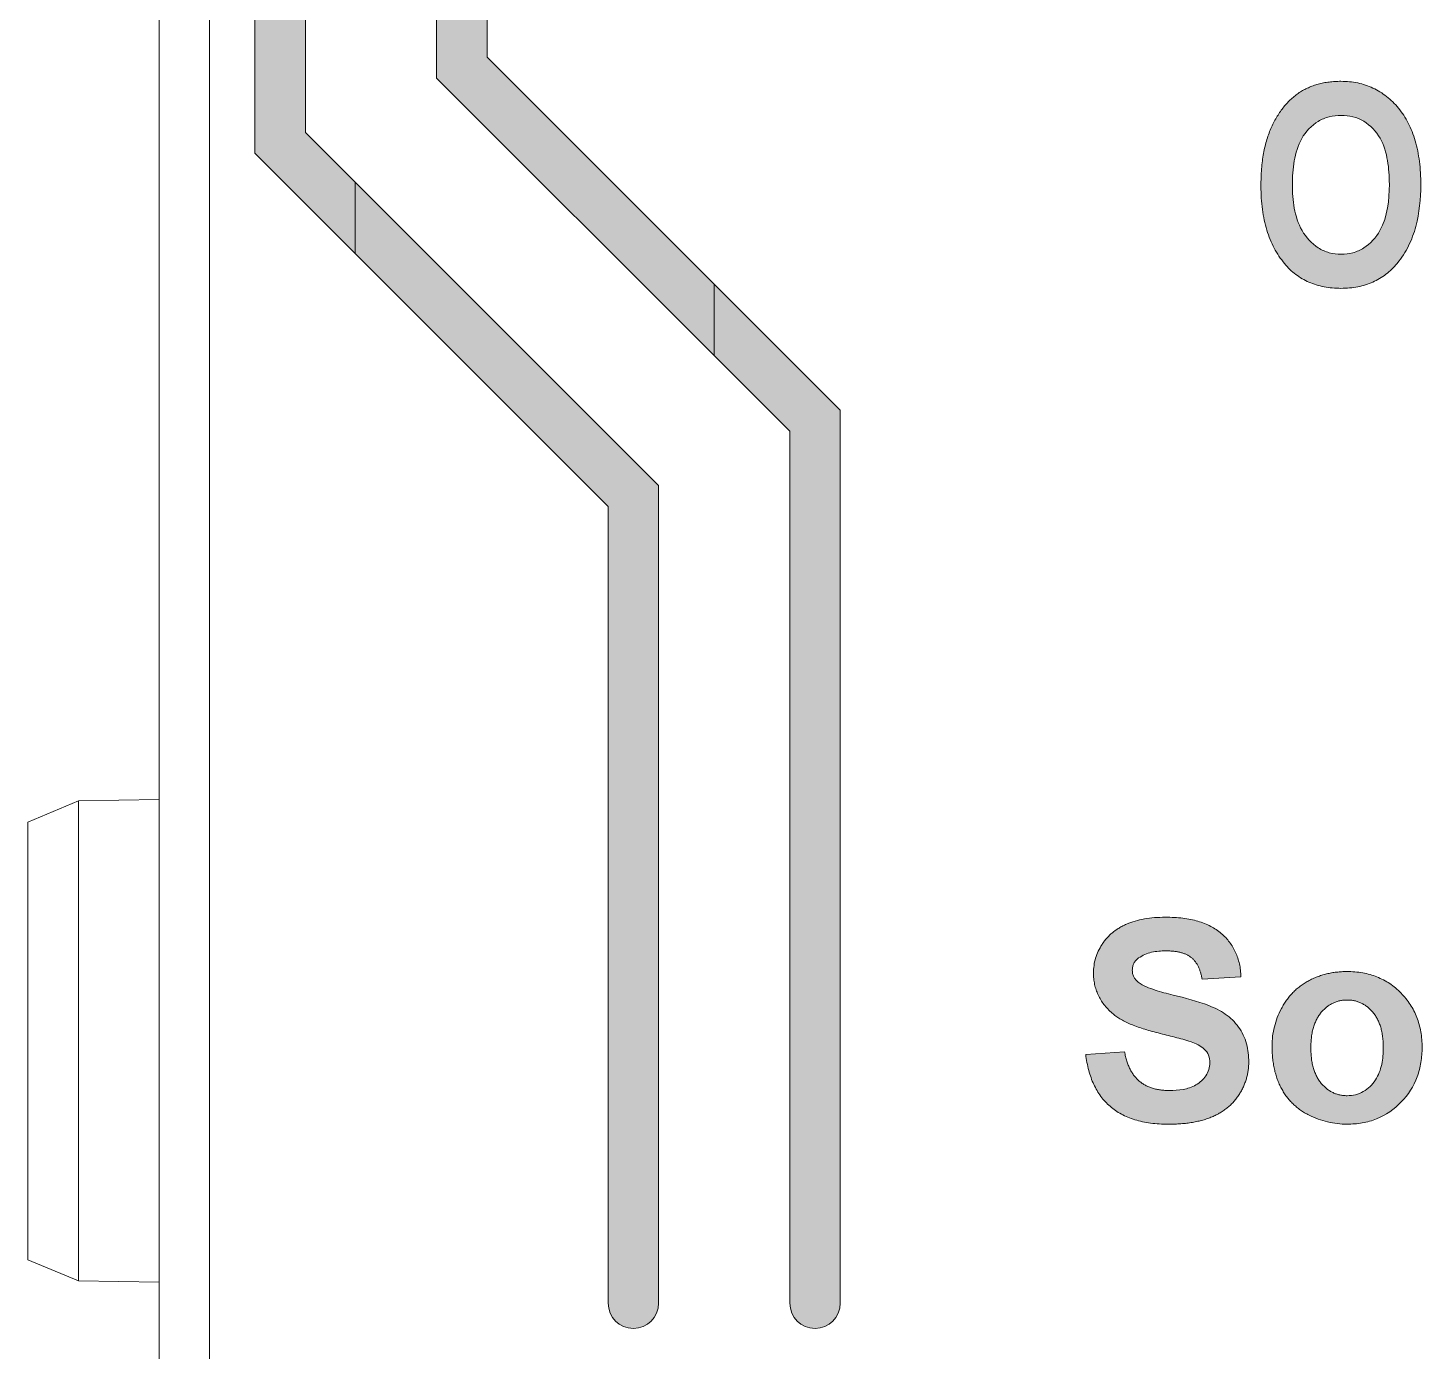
# Model space of a CAD drawing. Extents: x 222 to 1672, y 144 to 807.
# Drawn here: x 1400.14 to 1413.96, y 381 to 394.12 of the extents above; entities that cross this region are included whole.
import ezdxf

# ---------------------------------------------------------------- set-up
doc = ezdxf.new("R2010")
doc.units = 0
doc.header["$LTSCALE"] = 2
doc.header["$MEASUREMENT"] = 0
doc.layers.get('0').update_dxf_attribs({"linetype": 'CONTINUOUS'})
doc.layers.add('DIM', color=7, linetype='CONTINUOUS')

msp = doc.modelspace()

# ---------------------------------------------------------------- hatches: boundary and pattern name
at = {"layer": 'DIM', "lineweight": 5}
for points in [[(1404.69191, 393.826), (1404.69191, 463.32772), (1406.94191, 465.57772), (1406.94191, 466.28483), (1404.19191, 463.53483), (1404.19191, 393.61889), (1406.94191, 390.86889), (1406.94191, 391.576)], [(1402.89191, 393.08042), (1402.89191, 464.07331), (1403.38381, 464.56521), (1403.38381, 465.27231), (1402.39191, 464.28042), (1402.39191, 392.87331), (1403.38381, 391.88141), (1403.38381, 392.58852)]]:
    msp.add_hatch(color=256, dxfattribs=at).paths.add_polyline_path(points, flags=0)
h = msp.add_hatch(color=256, dxfattribs=at)
edge = h.paths.add_edge_path(flags=0)
edge.add_spline(control_points=[(1413.94405, 392.5605), (1413.94356, 392.60044), (1413.94259, 392.67802), (1413.93153, 392.79078), (1413.91508, 392.89673), (1413.89056, 392.99547), (1413.86002, 393.08754), (1413.82168, 393.17211), (1413.77702, 393.2501), (1413.72492, 393.32008), (1413.66784, 393.38269), (1413.60617, 393.4371), (1413.54046, 393.4833), (1413.47069, 393.52136), (1413.39669, 393.5508), (1413.31859, 393.5713), (1413.23657, 393.58438), (1413.18044, 393.58577), (1413.15185, 393.58647)], knot_values=[0, 0, 0, 0, 0.16413341, 0.31887244, 0.46535382, 0.60456446, 0.73665105, 0.86360149, 0.98570802, 1.10540048, 1.22153028, 1.33344552, 1.44284486, 1.55110726, 1.65944821, 1.76940037, 1.8825143, 2, 2, 2, 2], weights=[1, 1, 1, 1, 1, 1, 1, 1, 1, 1, 1, 1, 1, 1, 1, 1, 1, 1, 1], degree=3, periodic=0)
edge.add_spline(control_points=[(1413.15185, 393.58647), (1413.13208, 393.5862), (1413.09316, 393.58565), (1413.03593, 393.58031), (1412.98092, 393.57128), (1412.92809, 393.55929), (1412.87757, 393.54346), (1412.82952, 393.52377), (1412.78341, 393.50107), (1412.73951, 393.47468), (1412.6979, 393.44443), (1412.6586, 393.4106), (1412.62087, 393.37356), (1412.58574, 393.33225), (1412.55185, 393.2878), (1412.52092, 393.23912), (1412.49085, 393.18759), (1412.46398, 393.13183), (1412.43879, 393.07263), (1412.41817, 393.00905), (1412.39952, 392.94201), (1412.38536, 392.87072), (1412.37334, 392.79576), (1412.36552, 392.71675), (1412.3605, 392.63389), (1412.35993, 392.57728), (1412.35964, 392.54832)], knot_values=[0, 0, 0, 0, 0.08035255, 0.15825319, 0.23350365, 0.30690328, 0.37841689, 0.44850048, 0.5178831, 0.58723082, 0.65655889, 0.72679347, 0.7979847, 0.87132245, 0.94713391, 1.02511223, 1.10570173, 1.1896033, 1.27665455, 1.36712093, 1.46121165, 1.55950454, 1.66252583, 1.76982127, 1.88224659, 2, 2, 2, 2], weights=[1, 1, 1, 1, 1, 1, 1, 1, 1, 1, 1, 1, 1, 1, 1, 1, 1, 1, 1, 1, 1, 1, 1, 1, 1, 1, 1], degree=3, periodic=0)
edge.add_spline(control_points=[(1412.35964, 392.54832), (1412.3603, 392.50866), (1412.36159, 392.43134), (1412.37274, 392.31862), (1412.39078, 392.21235), (1412.41619, 392.11262), (1412.4492, 392.01942), (1412.48933, 391.93275), (1412.5368, 391.85224), (1412.5746, 391.80376), (1412.5934, 391.77966)], knot_values=[0, 0, 0, 0, 0.2902097, 0.56574209, 0.82794709, 1.07839024, 1.31793375, 1.55047019, 1.77645499, 2, 2, 2, 2], weights=[1, 1, 1, 1, 1, 1, 1, 1, 1, 1, 1], degree=3, periodic=0)
edge.add_spline(control_points=[(1412.5934, 391.77966), (1412.61078, 391.75996), (1412.64507, 391.7211), (1412.70445, 391.67166), (1412.76751, 391.62899), (1412.83551, 391.59425), (1412.90826, 391.56732), (1412.98578, 391.5486), (1413.06785, 391.53625), (1413.1242, 391.53511), (1413.15306, 391.53453)], knot_values=[0, 0, 0, 0, 0.24894178, 0.491279, 0.73095165, 0.97041785, 1.2141796, 1.46549759, 1.72625883, 2, 2, 2, 2], weights=[1, 1, 1, 1, 1, 1, 1, 1, 1, 1, 1], degree=3, periodic=0)
edge.add_spline(control_points=[(1413.15306, 391.53453), (1413.18164, 391.53535), (1413.23754, 391.53695), (1413.31924, 391.5483), (1413.39617, 391.5679), (1413.46881, 391.59462), (1413.53656, 391.62988), (1413.59978, 391.67272), (1413.65851, 391.72331), (1413.69287, 391.76232), (1413.71029, 391.78209)], knot_values=[0, 0, 0, 0, 0.27166142, 0.53138012, 0.78216013, 1.02510132, 1.26553446, 1.50630444, 1.74972172, 2, 2, 2, 2], weights=[1, 1, 1, 1, 1, 1, 1, 1, 1, 1, 1], degree=3, periodic=0)
edge.add_spline(control_points=[(1413.71029, 391.78209), (1413.75329, 391.83711), (1413.79246, 391.89447), (1413.85284, 392.01726), (1413.87658, 392.08171), (1413.93093, 392.28286), (1413.94177, 392.42185), (1413.94405, 392.5605)], knot_values=[0, 0, 0, 0, 0.5, 0.5, 1, 1, 2, 2, 2, 2], weights=[1, 1, 1, 1, 1, 1, 1, 1], degree=3, periodic=0)
edge = h.paths.add_edge_path(flags=0)
edge.add_spline(control_points=[(1413.63237, 392.56862), (1413.63059, 392.40992), (1413.61676, 392.24731), (1413.50068, 392.03765), (1413.44544, 391.97793), (1413.3461, 391.91431), (1413.30929, 391.8978), (1413.23298, 391.87679), (1413.19358, 391.87359), (1413.15388, 391.87219)], knot_values=[0, 0, 0, 0, 1, 1, 1.5, 1.5, 1.75, 1.75, 2, 2, 2, 2], weights=[1, 1, 1, 1, 1, 1, 1, 1, 1, 1], degree=3, periodic=0)
edge.add_spline(control_points=[(1413.15388, 391.87219), (1413.11398, 391.87348), (1413.07399, 391.87757), (1412.99836, 391.89861), (1412.96189, 391.9149), (1412.86155, 391.97896), (1412.80709, 392.03912), (1412.72797, 392.1754), (1412.70487, 392.2525), (1412.67627, 392.40513), (1412.67226, 392.48317), (1412.67133, 392.56172)], knot_values=[0, 0, 0, 0, 0.25, 0.25, 0.5, 0.5, 1, 1, 1.5, 1.5, 2, 2, 2, 2], weights=[1, 1, 1, 1, 1, 1, 1, 1, 1, 1, 1, 1], degree=3, periodic=0)
edge.add_spline(control_points=[(1412.67133, 392.56172), (1412.67221, 392.64072), (1412.67634, 392.71932), (1412.70349, 392.87424), (1412.72579, 392.95145), (1412.80342, 393.08976), (1412.86038, 393.14937), (1412.96119, 393.20972), (1412.99841, 393.22504), (1413.07494, 393.24427), (1413.11417, 393.24799), (1413.15388, 393.24881)], knot_values=[0, 0, 0, 0, 0.5, 0.5, 1, 1, 1.5, 1.5, 1.75, 1.75, 2, 2, 2, 2], weights=[1, 1, 1, 1, 1, 1, 1, 1, 1, 1, 1, 1], degree=3, periodic=0)
edge.add_spline(control_points=[(1413.15388, 393.24881), (1413.23271, 393.24715), (1413.31165, 393.23099), (1413.44607, 393.14974), (1413.50185, 393.09069), (1413.57896, 392.95429), (1413.6009, 392.87734), (1413.62758, 392.72448), (1413.6313, 392.64673), (1413.63237, 392.56862)], knot_values=[0, 0, 0, 0, 0.5, 0.5, 1, 1, 1.5, 1.5, 2, 2, 2, 2], weights=[1, 1, 1, 1, 1, 1, 1, 1, 1, 1], degree=3, periodic=0)
h = msp.add_hatch(color=256, dxfattribs=at)
edge = h.paths.add_edge_path(flags=0)
edge.add_line((1405.89191, 389.37331), (1405.89191, 381.47686))
edge.add_arc((1406.14191, 381.47686), 0.25, 180, 360)
edge.add_line((1406.39191, 381.47686), (1406.39191, 389.58042))
edge.add_line((1406.39191, 389.58042), (1403.38381, 392.58852))
edge.add_line((1403.38381, 392.58852), (1403.38381, 391.88141))
edge.add_line((1403.38381, 391.88141), (1405.89191, 389.37331))
h = msp.add_hatch(color=256, dxfattribs=at)
edge = h.paths.add_edge_path(flags=0)
edge.add_line((1407.69191, 390.11889), (1407.69191, 381.47686))
edge.add_arc((1407.94191, 381.47686), 0.25, 180, 360)
edge.add_line((1408.19191, 381.47686), (1408.19191, 390.326))
edge.add_line((1408.19191, 390.326), (1406.94191, 391.576))
edge.add_line((1406.94191, 391.576), (1406.94191, 390.86889))
edge.add_line((1406.94191, 390.86889), (1407.69191, 390.11889))
h = msp.add_hatch(color=256, dxfattribs=at)
edge = h.paths.add_edge_path(flags=0)
edge.add_spline(control_points=[(1411.85446, 383.8606), (1411.85298, 383.81477), (1411.84015, 383.7694), (1411.78838, 383.69425), (1411.75385, 383.66332), (1411.67603, 383.618), (1411.63192, 383.60429), (1411.54382, 383.58754), (1411.49896, 383.58505), (1411.45382, 383.58456)], knot_values=[0, 0, 0, 0, 0.25, 0.25, 0.5, 0.5, 0.75, 0.75, 1, 1, 1, 1], weights=[1, 1, 1, 1, 1, 1, 1, 1, 1, 1], degree=3, periodic=0)
edge.add_spline(control_points=[(1411.45382, 383.58456), (1411.43858, 383.58488), (1411.40885, 383.5855), (1411.36534, 383.59002), (1411.3242, 383.59709), (1411.28538, 383.60703), (1411.2492, 383.62033), (1411.21534, 383.63652), (1411.18349, 383.65511), (1411.15458, 383.67748), (1411.12783, 383.70241), (1411.10366, 383.73086), (1411.08156, 383.7624), (1411.06249, 383.79768), (1411.0451, 383.83576), (1411.03055, 383.87728), (1411.01732, 383.92183), (1411.01137, 383.95308), (1411.00831, 383.96917)], knot_values=[0, 0, 0, 0, 0.07006732, 0.13674927, 0.20097561, 0.26191009, 0.32079141, 0.37793956, 0.43440358, 0.49005659, 0.54567907, 0.60230991, 0.66143742, 0.72247089, 0.78652369, 0.85374944, 0.92470767, 1, 1, 1, 1], weights=[1, 1, 1, 1, 1, 1, 1, 1, 1, 1, 1, 1, 1, 1, 1, 1, 1, 1, 1], degree=3, periodic=0)
edge.add_line((1411.00831, 383.96917), (1410.62369, 383.94353))
edge.add_spline(control_points=[(1410.62369, 383.94353), (1410.62744, 383.91609), (1410.63476, 383.86261), (1410.65196, 383.7852), (1410.67485, 383.71303), (1410.70244, 383.6458), (1410.73503, 383.5836), (1410.77271, 383.52641), (1410.81594, 383.47439), (1410.8642, 383.42729), (1410.91761, 383.38533), (1410.97682, 383.34954), (1411.0413, 383.31908), (1411.11112, 383.29378), (1411.18658, 383.27467), (1411.26741, 383.26135), (1411.35361, 383.25269), (1411.41293, 383.25172), (1411.4434, 383.25122)], knot_values=[0, 0, 0, 0, 0.06919921, 0.13486906, 0.19788658, 0.25819517, 0.31627081, 0.37310853, 0.42904737, 0.48498522, 0.54133577, 0.59840526, 0.65752553, 0.71928964, 0.78372656, 0.85176584, 0.92386628, 1, 1, 1, 1], weights=[1, 1, 1, 1, 1, 1, 1, 1, 1, 1, 1, 1, 1, 1, 1, 1, 1, 1, 1], degree=3, periodic=0)
edge.add_spline(control_points=[(1411.4434, 383.25122), (1411.46451, 383.25148), (1411.50594, 383.25199), (1411.56676, 383.25513), (1411.62492, 383.26069), (1411.68042, 383.26866), (1411.7332, 383.27914), (1411.78344, 383.29136), (1411.83073, 383.30629), (1411.87551, 383.32306), (1411.91766, 383.34236), (1411.9576, 383.36392), (1411.99473, 383.38852), (1412.02981, 383.41497), (1412.06238, 383.44377), (1412.09207, 383.47541), (1412.1199, 383.50887), (1412.14449, 383.54509), (1412.16679, 383.58236), (1412.18626, 383.62058), (1412.20212, 383.65973), (1412.21593, 383.6992), (1412.22643, 383.73952), (1412.23351, 383.78054), (1412.23809, 383.8223), (1412.23875, 383.85044), (1412.23908, 383.8646)], knot_values=[0, 0, 0, 0, 0.05590836, 0.10975835, 0.16129597, 0.21062859, 0.25822571, 0.30378869, 0.34753967, 0.38952715, 0.43037227, 0.47026867, 0.50961699, 0.54825107, 0.58659247, 0.62463069, 0.66308943, 0.70175428, 0.74046442, 0.77812067, 0.8152413, 0.85227416, 0.88882906, 0.92547289, 0.96247193, 1, 1, 1, 1], weights=[1, 1, 1, 1, 1, 1, 1, 1, 1, 1, 1, 1, 1, 1, 1, 1, 1, 1, 1, 1, 1, 1, 1, 1, 1, 1, 1], degree=3, periodic=0)
edge.add_spline(control_points=[(1412.23908, 383.8646), (1412.23811, 383.92654), (1412.23288, 383.98826), (1412.20061, 384.10803), (1412.17459, 384.16368), (1412.10186, 384.26438), (1412.05791, 384.30757), (1411.95621, 384.37875), (1411.9004, 384.40439), (1411.7282, 384.4718), (1411.6083, 384.50171), (1411.42886, 384.54585), (1411.36916, 384.56127), (1411.2529, 384.59977), (1411.19484, 384.61919), (1411.14452, 384.65787)], knot_values=[0, 0, 0, 0, 0.125, 0.125, 0.25, 0.25, 0.375, 0.375, 0.5, 0.5, 0.75, 0.75, 0.875, 0.875, 1, 1, 1, 1], weights=[1, 1, 1, 1, 1, 1, 1, 1, 1, 1, 1, 1, 1, 1, 1, 1], degree=3, periodic=0)
edge.add_spline(control_points=[(1411.14452, 384.65787), (1411.13542, 384.66618), (1411.11793, 384.68214), (1411.09922, 384.71151), (1411.08705, 384.74322), (1411.08584, 384.76553), (1411.08523, 384.77686)], knot_values=[0, 0, 0, 0, 0.2680492, 0.51473927, 0.75365485, 1, 1, 1, 1], weights=[1, 1, 1, 1, 1, 1, 1], degree=3, periodic=0)
edge.add_spline(control_points=[(1411.08523, 384.77686), (1411.08598, 384.78899), (1411.08744, 384.81263), (1411.09957, 384.84606), (1411.11973, 384.87566), (1411.13846, 384.89056), (1411.14813, 384.89826)], knot_values=[0, 0, 0, 0, 0.25511467, 0.49749816, 0.74053569, 1, 1, 1, 1], weights=[1, 1, 1, 1, 1, 1, 1], degree=3, periodic=0)
edge.add_spline(control_points=[(1411.14813, 384.89826), (1411.18764, 384.9246), (1411.2302, 384.94394), (1411.323, 384.96515), (1411.37062, 384.9683), (1411.41816, 384.96917)], knot_values=[0, 0, 0, 0, 0.5, 0.5, 1, 1, 1, 1], weights=[1, 1, 1, 1, 1, 1], degree=3, periodic=0)
edge.add_spline(control_points=[(1411.41816, 384.96917), (1411.43165, 384.96888), (1411.45773, 384.96831), (1411.49564, 384.96574), (1411.53095, 384.96043), (1411.5638, 384.95337), (1411.59397, 384.94417), (1411.6216, 384.93301), (1411.6463, 384.91931), (1411.669, 384.90394), (1411.68904, 384.88572), (1411.70715, 384.86505), (1411.72383, 384.84194), (1411.73844, 384.81614), (1411.75101, 384.7875), (1411.76158, 384.75634), (1411.771, 384.72269), (1411.77532, 384.69918), (1411.77754, 384.68712)], knot_values=[0, 0, 0, 0, 0.07918714, 0.15305754, 0.22277032, 0.28856256, 0.35004068, 0.4076722, 0.46308713, 0.51547696, 0.568194, 0.62149613, 0.67652179, 0.73513601, 0.79513275, 0.85981885, 0.92807151, 1, 1, 1, 1], weights=[1, 1, 1, 1, 1, 1, 1, 1, 1, 1, 1, 1, 1, 1, 1, 1, 1, 1, 1], degree=3, periodic=0)
edge.add_line((1411.77754, 384.68712), (1412.16215, 384.71276))
edge.add_spline(control_points=[(1412.16215, 384.71276), (1412.16081, 384.73457), (1412.15817, 384.77734), (1412.14763, 384.83975), (1412.13171, 384.89887), (1412.11003, 384.95454), (1412.08242, 385.00669), (1412.04956, 385.05561), (1412.01125, 385.10124), (1411.96732, 385.14302), (1411.91801, 385.18092), (1411.86248, 385.21349), (1411.8014, 385.24093), (1411.73482, 385.26396), (1411.66249, 385.28139), (1411.58436, 385.29353), (1411.50072, 385.30134), (1411.44302, 385.30211), (1411.41335, 385.30251)], knot_values=[0, 0, 0, 0, 0.06098029, 0.11959172, 0.17640544, 0.2316693, 0.28605161, 0.34087077, 0.39592535, 0.45210891, 0.50984053, 0.56919352, 0.6314457, 0.69654702, 0.76565049, 0.83891638, 0.91717975, 1, 1, 1, 1], weights=[1, 1, 1, 1, 1, 1, 1, 1, 1, 1, 1, 1, 1, 1, 1, 1, 1, 1, 1], degree=3, periodic=0)
edge.add_spline(control_points=[(1411.41335, 385.30251), (1411.37712, 385.30169), (1411.30723, 385.30011), (1411.20641, 385.28726), (1411.11381, 385.26588), (1411.04264, 385.24051), (1410.99022, 385.21618), (1410.954, 385.19564), (1410.9197, 385.17385), (1410.8883, 385.1493), (1410.85859, 385.12363), (1410.83165, 385.09533), (1410.80715, 385.06509), (1410.77752, 385.02288), (1410.74713, 384.96702), (1410.72024, 384.8969), (1410.70349, 384.82426), (1410.70158, 384.77481), (1410.70061, 384.75002)], knot_values=[0, 0, 0, 0, 0.10729509, 0.20700126, 0.30046269, 0.38830485, 0.43024747, 0.4715149, 0.51156605, 0.5504957, 0.5894595, 0.62779162, 0.66603585, 0.70466687, 0.78043998, 0.85368957, 0.92663407, 1, 1, 1, 1], weights=[1, 1, 1, 1, 1, 1, 1, 1, 1, 1, 1, 1, 1, 1, 1, 1, 1, 1, 1], degree=3, periodic=0)
edge.add_spline(control_points=[(1410.70061, 384.75002), (1410.70109, 384.73075), (1410.70204, 384.69281), (1410.7113, 384.63709), (1410.72562, 384.58361), (1410.74581, 384.53221), (1410.77203, 384.48324), (1410.80389, 384.43643), (1410.84181, 384.39211), (1410.87062, 384.36514), (1410.88531, 384.35138)], knot_values=[0, 0, 0, 0, 0.12734861, 0.25078639, 0.3724959, 0.49305888, 0.61516521, 0.73913596, 0.86694632, 1, 1, 1, 1], weights=[1, 1, 1, 1, 1, 1, 1, 1, 1, 1, 1], degree=3, periodic=0)
edge.add_spline(control_points=[(1410.88531, 384.35138), (1410.89716, 384.34167), (1410.92185, 384.32143), (1410.9642, 384.29431), (1411.01226, 384.26797), (1411.06643, 384.24275), (1411.12693, 384.21927), (1411.19331, 384.1967), (1411.26556, 384.17428), (1411.3162, 384.16163), (1411.34244, 384.15507)], knot_values=[0, 0, 0, 0, 0.09154166, 0.19076828, 0.30013236, 0.41909822, 0.54781421, 0.68797134, 0.83827152, 1, 1, 1, 1], weights=[1, 1, 1, 1, 1, 1, 1, 1, 1, 1, 1], degree=3, periodic=0)
edge.add_spline(control_points=[(1411.34244, 384.15507), (1411.36956, 384.14818), (1411.39671, 384.14137), (1411.42388, 384.1347), (1411.45106, 384.12803), (1411.4781, 384.12082), (1411.50519, 384.1138), (1411.5323, 384.10676), (1411.55948, 384.09991), (1411.58642, 384.09223), (1411.61337, 384.08454), (1411.64039, 384.07703), (1411.66696, 384.06813)], knot_values=[0, 0, 0, 0, 0.00008395, 0.00008395, 0.00008395, 0.00016791, 0.00016791, 0.00016791, 0.00025196, 0.00025196, 0.00025196, 0.00033603, 0.00033603, 0.00033603, 0.00033603], weights=[1, 1, 1, 1, 1, 1, 1, 1, 1, 1, 1, 1, 1], degree=3, periodic=0)
edge.add_spline(control_points=[(1411.66696, 384.06813), (1411.71422, 384.05028), (1411.76194, 384.03067), (1411.81732, 383.97885), (1411.83189, 383.95753), (1411.85045, 383.91054), (1411.85366, 383.88582), (1411.85446, 383.8606)], knot_values=[0, 0, 0, 0, 0.5, 0.5, 0.75, 0.75, 1, 1, 1, 1], weights=[1, 1, 1, 1, 1, 1, 1, 1], degree=3, periodic=0)
h = msp.add_hatch(color=256, dxfattribs=at)
edge = h.paths.add_edge_path(flags=0)
edge.add_spline(control_points=[(1413.95702, 384.01164), (1413.95648, 384.03825), (1413.95542, 384.09047), (1413.94487, 384.16684), (1413.92915, 384.23992), (1413.90625, 384.30951), (1413.87641, 384.37549), (1413.8402, 384.43794), (1413.79733, 384.49671), (1413.7488, 384.55174), (1413.69501, 384.6016), (1413.63706, 384.64519), (1413.57523, 384.6819), (1413.50984, 384.712), (1413.44065, 384.73535), (1413.36781, 384.75216), (1413.29118, 384.76235), (1413.23884, 384.76347), (1413.21223, 384.76404)], knot_values=[0, 0, 0, 0, 0.0672458, 0.13195148, 0.19453995, 0.25604157, 0.31679156, 0.37730935, 0.438228, 0.50042087, 0.56254221, 0.62331846, 0.68342512, 0.74400786, 0.80497609, 0.86771375, 0.9327542, 1, 1, 1, 1], weights=[1, 1, 1, 1, 1, 1, 1, 1, 1, 1, 1, 1, 1, 1, 1, 1, 1, 1, 1], degree=3, periodic=0)
edge.add_spline(control_points=[(1413.21223, 384.76404), (1413.19473, 384.76372), (1413.1602, 384.76309), (1413.10898, 384.75844), (1413.05899, 384.75156), (1413.01044, 384.74073), (1412.96282, 384.72836), (1412.91692, 384.71148), (1412.87175, 384.69288), (1412.82828, 384.67082), (1412.78653, 384.6461), (1412.74732, 384.61829), (1412.71018, 384.58838), (1412.67618, 384.55513), (1412.64392, 384.51991), (1412.61416, 384.48183), (1412.5875, 384.44066), (1412.5545, 384.38356), (1412.52096, 384.30877), (1412.49133, 384.21666), (1412.4735, 384.12277), (1412.47106, 384.05966), (1412.46984, 384.02807)], knot_values=[0, 0, 0, 0, 0.04488445, 0.08854094, 0.13179122, 0.17417592, 0.21604696, 0.25785913, 0.29945617, 0.34126834, 0.38273406, 0.42378045, 0.46443062, 0.50487831, 0.54560774, 0.58684798, 0.62864192, 0.67129006, 0.75589395, 0.83820788, 0.91901405, 1, 1, 1, 1], weights=[1, 1, 1, 1, 1, 1, 1, 1, 1, 1, 1, 1, 1, 1, 1, 1, 1, 1, 1, 1, 1, 1, 1], degree=3, periodic=0)
edge.add_spline(control_points=[(1412.46984, 384.02807), (1412.47017, 384.00763), (1412.47081, 383.9675), (1412.4753, 383.90852), (1412.48247, 383.85195), (1412.49233, 383.7977), (1412.50564, 383.74595), (1412.52165, 383.69656), (1412.54041, 383.64945), (1412.56253, 383.60492), (1412.5875, 383.56288), (1412.61455, 383.52284), (1412.64534, 383.48615), (1412.67794, 383.45153), (1412.71379, 383.42), (1412.75204, 383.39089), (1412.7931, 383.36424), (1412.85115, 383.33318), (1412.9267, 383.30058), (1413.02052, 383.27181), (1413.1169, 383.25445), (1413.18198, 383.2523), (1413.21464, 383.25122)], knot_values=[0, 0, 0, 0, 0.05044426, 0.09902922, 0.14587834, 0.19112928, 0.23501532, 0.2776445, 0.3192014, 0.36003048, 0.40022001, 0.43980494, 0.47913521, 0.51829942, 0.55705655, 0.59680579, 0.63684774, 0.67769809, 0.75918913, 0.83946946, 0.91944815, 1, 1, 1, 1], weights=[1, 1, 1, 1, 1, 1, 1, 1, 1, 1, 1, 1, 1, 1, 1, 1, 1, 1, 1, 1, 1, 1, 1], degree=3, periodic=0)
edge.add_spline(control_points=[(1413.21464, 383.25122), (1413.26456, 383.2522), (1413.31431, 383.25496), (1413.41255, 383.273), (1413.4607, 383.28618), (1413.5978, 383.34174), (1413.6811, 383.40029), (1413.81892, 383.5425), (1413.87295, 383.62737), (1413.92525, 383.76751), (1413.93733, 383.8156), (1413.95356, 383.91259), (1413.95602, 383.962), (1413.95702, 384.01164)], knot_values=[0, 0, 0, 0, 0.125, 0.125, 0.25, 0.25, 0.5, 0.5, 0.75, 0.75, 0.875, 0.875, 1, 1, 1, 1], weights=[1, 1, 1, 1, 1, 1, 1, 1, 1, 1, 1, 1, 1, 1], degree=3, periodic=0)
edge = h.paths.add_edge_path(flags=0)
edge.add_spline(control_points=[(1413.57241, 384.01044), (1413.57156, 383.9545), (1413.56817, 383.89888), (1413.54486, 383.78966), (1413.52504, 383.73643), (1413.46373, 383.64218), (1413.42258, 383.60204), (1413.35047, 383.56064), (1413.32399, 383.55001), (1413.27002, 383.53639), (1413.24224, 383.53419), (1413.21424, 383.53327)], knot_values=[0, 0, 0, 0, 0.25, 0.25, 0.5, 0.5, 0.75, 0.75, 0.875, 0.875, 1, 1, 1, 1], weights=[1, 1, 1, 1, 1, 1, 1, 1, 1, 1, 1, 1], degree=3, periodic=0)
edge.add_spline(control_points=[(1413.21424, 383.53327), (1413.2018, 383.53368), (1413.17732, 383.53448), (1413.14127, 383.54018), (1413.10678, 383.54987), (1413.07361, 383.56308), (1413.04215, 383.58049), (1413.01245, 383.60189), (1412.98431, 383.62703), (1412.95746, 383.65532), (1412.93282, 383.68728), (1412.91212, 383.72347), (1412.89401, 383.76253), (1412.87974, 383.80521), (1412.86791, 383.85093), (1412.86024, 383.90032), (1412.8553, 383.95291), (1412.85475, 383.98906), (1412.85446, 384.00763)], knot_values=[0, 0, 0, 0, 0.05585275, 0.10988246, 0.16342741, 0.2164357, 0.26984952, 0.3244355, 0.38051317, 0.43905703, 0.49938887, 0.56120465, 0.62587512, 0.69244195, 0.76298526, 0.83771727, 0.91660703, 1, 1, 1, 1], weights=[1, 1, 1, 1, 1, 1, 1, 1, 1, 1, 1, 1, 1, 1, 1, 1, 1, 1, 1], degree=3, periodic=0)
edge.add_spline(control_points=[(1412.85446, 384.00763), (1412.85475, 384.02621), (1412.8553, 384.06236), (1412.86024, 384.11495), (1412.86791, 384.16433), (1412.87974, 384.21006), (1412.89401, 384.25273), (1412.91212, 384.2918), (1412.93282, 384.32798), (1412.95746, 384.35995), (1412.98431, 384.38824), (1413.01245, 384.41338), (1413.04215, 384.43478), (1413.07361, 384.45218), (1413.10678, 384.4654), (1413.14127, 384.47509), (1413.17732, 384.48079), (1413.2018, 384.48159), (1413.21424, 384.48199)], knot_values=[0, 0, 0, 0, 0.08339297, 0.16228273, 0.23701474, 0.30755805, 0.37412488, 0.43879535, 0.50061113, 0.56094297, 0.61948683, 0.6755645, 0.73015048, 0.7835643, 0.83657259, 0.89011754, 0.94414725, 1, 1, 1, 1], weights=[1, 1, 1, 1, 1, 1, 1, 1, 1, 1, 1, 1, 1, 1, 1, 1, 1, 1, 1], degree=3, periodic=0)
edge.add_spline(control_points=[(1413.21424, 384.48199), (1413.22668, 384.48159), (1413.25115, 384.48079), (1413.2872, 384.47507), (1413.3216, 384.46548), (1413.35455, 384.45208), (1413.38593, 384.4348), (1413.41561, 384.41336), (1413.44375, 384.38835), (1413.47022, 384.35993), (1413.49443, 384.32787), (1413.51506, 384.29189), (1413.53333, 384.25304), (1413.54757, 384.21063), (1413.55879, 384.1652), (1413.56667, 384.11657), (1413.57157, 384.06463), (1413.57212, 384.02888), (1413.57241, 384.01044)], knot_values=[0, 0, 0, 0, 0.056166, 0.11049873, 0.16434398, 0.21709058, 0.27080396, 0.32569609, 0.38208826, 0.4405482, 0.50085465, 0.56301712, 0.62750273, 0.69444289, 0.76465007, 0.83861096, 0.91674215, 1, 1, 1, 1], weights=[1, 1, 1, 1, 1, 1, 1, 1, 1, 1, 1, 1, 1, 1, 1, 1, 1, 1, 1], degree=3, periodic=0)

# ---------------------------------------------------------------- linework, layer by layer
at = {"linetype": 'Continuous', "lineweight": 5}
for p, q in [((1401.44191, 380.57686), (1401.44191, 476.57686)), ((1401.94191, 476.57686), (1401.94191, 380.57686)), ((1402.39191, 464.28042), (1402.39191, 392.87331)), ((1402.89191, 393.08041), (1402.89191, 464.07331)), ((1404.19191, 463.53483), (1404.19191, 393.61889)), ((1404.69191, 393.826), (1404.69191, 463.32773)), ((1406.94191, 391.576), (1404.69191, 393.826)), ((1404.19191, 393.61889), (1406.94191, 390.86889)), ((1403.38381, 392.58852), (1402.89191, 393.08041)), ((1402.39191, 392.87331), (1403.38381, 391.88141)), ((1406.39191, 389.58042), (1403.38381, 392.58852)), ((1403.38381, 391.88141), (1403.38381, 392.58852)), ((1403.38381, 391.88141), (1405.89191, 389.37331)), ((1408.19191, 390.326), (1406.94191, 391.576)), ((1406.94191, 391.576), (1406.94191, 390.86889)), ((1406.94191, 390.86889), (1407.69191, 390.11889)), ((1408.19191, 381.47686), (1408.19191, 390.326)), ((1407.69191, 390.11889), (1407.69191, 381.47686)), ((1406.39191, 381.47686), (1406.39191, 389.58042)), ((1405.89191, 389.37331), (1405.89191, 381.47686)), ((1400.64183, 386.45417), (1400.14191, 386.24545)), ((1401.44191, 386.46814), (1400.64183, 386.45417)), ((1400.64183, 386.45417), (1400.64183, 381.69955)), ((1400.14191, 381.90828), (1400.14191, 386.24545)), ((1400.14191, 381.90828), (1400.64183, 381.69955)), ((1400.64183, 381.69955), (1401.44191, 381.68559))]:
    msp.add_line(p, q, dxfattribs=at)
for centre in [(1406.14191, 381.47686), (1407.94191, 381.47686)]:
    msp.add_arc(centre, 0.25, 180, 0, dxfattribs=at)
for points, knots in [([(1412.35964, 392.54832), (1412.35993, 392.57728), (1412.3605, 392.63389), (1412.36552, 392.71675), (1412.37334, 392.79576), (1412.38536, 392.87072), (1412.39952, 392.94201), (1412.41817, 393.00905), (1412.43879, 393.07263), (1412.46398, 393.13183), (1412.49085, 393.18759), (1412.52092, 393.23912), (1412.55185, 393.2878), (1412.58574, 393.33225), (1412.62087, 393.37356), (1412.6586, 393.4106), (1412.6979, 393.44443), (1412.73951, 393.47468), (1412.78341, 393.50107), (1412.82952, 393.52377), (1412.87757, 393.54346), (1412.92809, 393.55929), (1412.98092, 393.57128), (1413.03593, 393.58031), (1413.09316, 393.58565), (1413.13208, 393.5862), (1413.15185, 393.58647)], [0, 0, 0, 0, 0.05887671, 0.11508936, 0.16873709, 0.22024773, 0.26939418, 0.31643954, 0.36167273, 0.40519835, 0.44714913, 0.48744389, 0.52643304, 0.56433878, 0.60100765, 0.63660326, 0.67172056, 0.70638459, 0.74105845, 0.77574976, 0.81079156, 0.84654836, 0.88324817, 0.9208734, 0.95982373, 1, 1, 1, 1]), ([(1413.15185, 393.58647), (1413.18044, 393.58577), (1413.23657, 393.58438), (1413.31859, 393.5713), (1413.39669, 393.5508), (1413.47069, 393.52136), (1413.54046, 393.4833), (1413.60617, 393.4371), (1413.66784, 393.38269), (1413.72492, 393.32008), (1413.77702, 393.2501), (1413.82168, 393.17211), (1413.86002, 393.08754), (1413.89056, 392.99547), (1413.91508, 392.89673), (1413.93153, 392.79078), (1413.94259, 392.67802), (1413.94356, 392.60044), (1413.94405, 392.5605)], [0, 0, 0, 0, 0.05874285, 0.11529982, 0.17027589, 0.22444637, 0.27857757, 0.33327724, 0.38923486, 0.44729976, 0.50714599, 0.56819925, 0.63167447, 0.69771777, 0.76732309, 0.84056378, 0.91793329, 1, 1, 1, 1]), ([(1413.15388, 393.24881), (1413.11417, 393.24799), (1413.07494, 393.24427), (1412.99841, 393.22504), (1412.96119, 393.20972), (1412.86038, 393.14937), (1412.80342, 393.08976), (1412.72579, 392.95145), (1412.70349, 392.87424), (1412.67634, 392.71932), (1412.67221, 392.64072), (1412.67133, 392.56172)], [0, 0, 0, 0, 0.125, 0.125, 0.25, 0.25, 0.5, 0.5, 0.75, 0.75, 1, 1, 1, 1]), ([(1413.63237, 392.56862), (1413.6313, 392.64673), (1413.62758, 392.72448), (1413.6009, 392.87734), (1413.57896, 392.95429), (1413.50185, 393.09069), (1413.44607, 393.14974), (1413.31165, 393.23099), (1413.23271, 393.24715), (1413.15388, 393.24881)], [0, 0, 0, 0, 0.25, 0.25, 0.5, 0.5, 0.75, 0.75, 1, 1, 1, 1]), ([(1412.5934, 391.77966), (1412.5746, 391.80376), (1412.5368, 391.85224), (1412.48933, 391.93275), (1412.4492, 392.01942), (1412.41619, 392.11262), (1412.39078, 392.21235), (1412.37274, 392.31862), (1412.36159, 392.43134), (1412.3603, 392.50866), (1412.35964, 392.54832)], [0, 0, 0, 0, 0.11177251, 0.2247649, 0.34103312, 0.46080488, 0.58602645, 0.71712896, 0.85489515, 1, 1, 1, 1]), ([(1412.67133, 392.56172), (1412.67226, 392.48317), (1412.67627, 392.40513), (1412.70487, 392.2525), (1412.72797, 392.1754), (1412.80709, 392.03912), (1412.86155, 391.97896), (1412.96189, 391.9149), (1412.99836, 391.89861), (1413.07399, 391.87757), (1413.11398, 391.87348), (1413.15388, 391.87219)], [0, 0, 0, 0, 0.25, 0.25, 0.5, 0.5, 0.75, 0.75, 0.875, 0.875, 1, 1, 1, 1]), ([(1413.15388, 391.87219), (1413.19358, 391.87359), (1413.23298, 391.87679), (1413.30929, 391.8978), (1413.3461, 391.91431), (1413.44544, 391.97793), (1413.50068, 392.03765), (1413.61676, 392.24731), (1413.63059, 392.40992), (1413.63237, 392.56862)], [0, 0, 0, 0, 0.125, 0.125, 0.25, 0.25, 0.5, 0.5, 1, 1, 1, 1]), ([(1413.94405, 392.5605), (1413.94177, 392.42185), (1413.93093, 392.28286), (1413.87658, 392.08171), (1413.85284, 392.01726), (1413.79246, 391.89447), (1413.75329, 391.83711), (1413.71029, 391.78209)], [0, 0, 0, 0, 0.5, 0.5, 0.75, 0.75, 1, 1, 1, 1]), ([(1413.15306, 391.53453), (1413.1242, 391.53511), (1413.06785, 391.53625), (1412.98578, 391.5486), (1412.90826, 391.56732), (1412.83551, 391.59425), (1412.76751, 391.62899), (1412.70445, 391.67166), (1412.64507, 391.7211), (1412.61078, 391.75996), (1412.5934, 391.77966)], [0, 0, 0, 0, 0.13687058, 0.2672512, 0.3929102, 0.51479108, 0.63452417, 0.7543605, 0.87552911, 1, 1, 1, 1]), ([(1413.71029, 391.78209), (1413.69287, 391.76232), (1413.65851, 391.72331), (1413.59978, 391.67272), (1413.53656, 391.62988), (1413.46881, 391.59462), (1413.39617, 391.5679), (1413.31924, 391.5483), (1413.23754, 391.53695), (1413.18164, 391.53535), (1413.15306, 391.53453)], [0, 0, 0, 0, 0.12513914, 0.24684778, 0.36723277, 0.48744934, 0.60891993, 0.73430994, 0.86416929, 1, 1, 1, 1])]:
    msp.add_open_spline(points, degree=3, knots=knots, dxfattribs=at)
at = {"layer": 'DIM', "lineweight": 5}
for p, q in [((1412.16215, 384.71276), (1411.77754, 384.68712)), ((1410.62369, 383.94353), (1411.00831, 383.96917))]:
    msp.add_line(p, q, dxfattribs=at)
for points, knots in [([(1410.70061, 384.75002), (1410.70158, 384.77481), (1410.70349, 384.82426), (1410.72024, 384.8969), (1410.74713, 384.96702), (1410.77752, 385.02288), (1410.80715, 385.06509), (1410.83165, 385.09533), (1410.85859, 385.12363), (1410.8883, 385.1493), (1410.9197, 385.17385), (1410.954, 385.19564), (1410.99022, 385.21618), (1411.04264, 385.24051), (1411.11381, 385.26588), (1411.20641, 385.28726), (1411.30723, 385.30011), (1411.37712, 385.30169), (1411.41335, 385.30251)], [0, 0, 0, 0, 0.07336593, 0.14631043, 0.21956002, 0.29533313, 0.33396415, 0.37220838, 0.4105405, 0.4495043, 0.48843395, 0.5284851, 0.56975253, 0.61169515, 0.69953731, 0.79299874, 0.89270491, 1, 1, 1, 1]), ([(1411.41335, 385.30251), (1411.44302, 385.30211), (1411.50072, 385.30134), (1411.58436, 385.29353), (1411.66249, 385.28139), (1411.73482, 385.26396), (1411.8014, 385.24093), (1411.86248, 385.21349), (1411.91801, 385.18092), (1411.96732, 385.14302), (1412.01125, 385.10124), (1412.04956, 385.05561), (1412.08242, 385.00669), (1412.11003, 384.95454), (1412.13171, 384.89887), (1412.14763, 384.83975), (1412.15817, 384.77734), (1412.16081, 384.73457), (1412.16215, 384.71276)], [0, 0, 0, 0, 0.08282025, 0.16108362, 0.23434951, 0.30345298, 0.3685543, 0.43080648, 0.49015947, 0.54789109, 0.60407465, 0.65912923, 0.71394839, 0.7683307, 0.82359456, 0.88040828, 0.93901971, 1, 1, 1, 1]), ([(1411.14813, 384.89826), (1411.13846, 384.89056), (1411.11973, 384.87566), (1411.09957, 384.84606), (1411.08744, 384.81263), (1411.08598, 384.78899), (1411.08523, 384.77686)], [0, 0, 0, 0, 0.25946431, 0.50250184, 0.74488533, 1, 1, 1, 1]), ([(1411.41816, 384.96917), (1411.37062, 384.9683), (1411.323, 384.96515), (1411.2302, 384.94394), (1411.18764, 384.9246), (1411.14813, 384.89826)], [0, 0, 0, 0, 0.5, 0.5, 1, 1, 1, 1]), ([(1411.77754, 384.68712), (1411.77532, 384.69918), (1411.771, 384.72269), (1411.76158, 384.75634), (1411.75101, 384.7875), (1411.73844, 384.81614), (1411.72383, 384.84194), (1411.70715, 384.86505), (1411.68904, 384.88572), (1411.669, 384.90394), (1411.6463, 384.91931), (1411.6216, 384.93301), (1411.59397, 384.94417), (1411.5638, 384.95337), (1411.53095, 384.96043), (1411.49564, 384.96574), (1411.45773, 384.96831), (1411.43165, 384.96888), (1411.41816, 384.96917)], [0, 0, 0, 0, 0.07192849, 0.14018115, 0.20486725, 0.26486399, 0.32347821, 0.37850387, 0.431806, 0.48452304, 0.53691287, 0.5923278, 0.64995932, 0.71143744, 0.77722968, 0.84694246, 0.92081286, 1, 1, 1, 1]), ([(1411.08523, 384.77686), (1411.08584, 384.76553), (1411.08705, 384.74322), (1411.09922, 384.71151), (1411.11793, 384.68214), (1411.13542, 384.66618), (1411.14452, 384.65787)], [0, 0, 0, 0, 0.24634515, 0.48526073, 0.7319508, 1, 1, 1, 1]), ([(1412.46984, 384.02807), (1412.47106, 384.05966), (1412.4735, 384.12277), (1412.49133, 384.21666), (1412.52096, 384.30877), (1412.5545, 384.38356), (1412.5875, 384.44066), (1412.61416, 384.48183), (1412.64392, 384.51991), (1412.67618, 384.55513), (1412.71018, 384.58838), (1412.74732, 384.61829), (1412.78653, 384.6461), (1412.82828, 384.67082), (1412.87175, 384.69288), (1412.91692, 384.71148), (1412.96282, 384.72836), (1413.01044, 384.74073), (1413.05899, 384.75156), (1413.10898, 384.75844), (1413.1602, 384.76309), (1413.19473, 384.76372), (1413.21223, 384.76404)], [0, 0, 0, 0, 0.08098595, 0.16179212, 0.24410605, 0.32870994, 0.37135808, 0.41315202, 0.45439226, 0.49512169, 0.53556938, 0.57621955, 0.61726594, 0.65873166, 0.70054383, 0.74214087, 0.78395304, 0.82582408, 0.86820878, 0.91145906, 0.95511555, 1, 1, 1, 1]), ([(1413.21223, 384.76404), (1413.23884, 384.76347), (1413.29118, 384.76235), (1413.36781, 384.75216), (1413.44065, 384.73535), (1413.50984, 384.712), (1413.57523, 384.6819), (1413.63706, 384.64519), (1413.69501, 384.6016), (1413.7488, 384.55174), (1413.79733, 384.49671), (1413.8402, 384.43794), (1413.87641, 384.37549), (1413.90625, 384.30951), (1413.92915, 384.23992), (1413.94487, 384.16684), (1413.95542, 384.09047), (1413.95648, 384.03825), (1413.95702, 384.01164)], [0, 0, 0, 0, 0.0672458, 0.13228625, 0.19502391, 0.25599214, 0.31657488, 0.37668154, 0.43745779, 0.49957913, 0.561772, 0.62269065, 0.68320844, 0.74395843, 0.80546005, 0.86804852, 0.9327542, 1, 1, 1, 1]), ([(1410.88531, 384.35138), (1410.87062, 384.36514), (1410.84181, 384.39211), (1410.80389, 384.43643), (1410.77203, 384.48324), (1410.74581, 384.53221), (1410.72562, 384.58361), (1410.7113, 384.63709), (1410.70204, 384.69281), (1410.70109, 384.73075), (1410.70061, 384.75002)], [0, 0, 0, 0, 0.133053677, 0.260864037, 0.384834792, 0.506941124, 0.627504104, 0.749213612, 0.872651387, 1, 1, 1, 1]), ([(1411.14452, 384.65787), (1411.19484, 384.61919), (1411.2529, 384.59977), (1411.36916, 384.56127), (1411.42886, 384.54585), (1411.6083, 384.50171), (1411.7282, 384.4718), (1411.9004, 384.40439), (1411.95621, 384.37875), (1412.05791, 384.30757), (1412.10186, 384.26438), (1412.17459, 384.16368), (1412.20061, 384.10803), (1412.23288, 383.98826), (1412.23811, 383.92654), (1412.23908, 383.8646)], [0, 0, 0, 0, 0.125, 0.125, 0.25, 0.25, 0.5, 0.5, 0.625, 0.625, 0.75, 0.75, 0.875, 0.875, 1, 1, 1, 1]), ([(1413.21424, 384.48199), (1413.2018, 384.48159), (1413.17732, 384.48079), (1413.14127, 384.47509), (1413.10678, 384.4654), (1413.07361, 384.45218), (1413.04215, 384.43478), (1413.01245, 384.41338), (1412.98431, 384.38824), (1412.95746, 384.35995), (1412.93282, 384.32798), (1412.91212, 384.2918), (1412.89401, 384.25273), (1412.87974, 384.21006), (1412.86791, 384.16433), (1412.86024, 384.11495), (1412.8553, 384.06236), (1412.85475, 384.02621), (1412.85446, 384.00763)], [0, 0, 0, 0, 0.05585275, 0.10988246, 0.16342741, 0.2164357, 0.26984952, 0.3244355, 0.38051317, 0.43905703, 0.49938887, 0.56120465, 0.62587512, 0.69244195, 0.76298526, 0.83771727, 0.91660703, 1, 1, 1, 1]), ([(1413.57241, 384.01044), (1413.57212, 384.02888), (1413.57157, 384.06463), (1413.56667, 384.11657), (1413.55879, 384.1652), (1413.54757, 384.21063), (1413.53333, 384.25304), (1413.51506, 384.29189), (1413.49443, 384.32787), (1413.47022, 384.35993), (1413.44375, 384.38835), (1413.41561, 384.41336), (1413.38593, 384.4348), (1413.35455, 384.45208), (1413.3216, 384.46548), (1413.2872, 384.47507), (1413.25115, 384.48079), (1413.22668, 384.48159), (1413.21424, 384.48199)], [0, 0, 0, 0, 0.08325785, 0.16138904, 0.23534993, 0.30555711, 0.37249727, 0.43698288, 0.49914535, 0.5594518, 0.61791174, 0.67430391, 0.72919604, 0.78290942, 0.83565602, 0.88950127, 0.943834, 1, 1, 1, 1]), ([(1411.34244, 384.15507), (1411.3162, 384.16163), (1411.26556, 384.17428), (1411.19331, 384.1967), (1411.12693, 384.21927), (1411.06643, 384.24275), (1411.01226, 384.26797), (1410.9642, 384.29431), (1410.92185, 384.32143), (1410.89716, 384.34167), (1410.88531, 384.35138)], [0, 0, 0, 0, 0.16172848, 0.31202866, 0.45218579, 0.58090178, 0.69986764, 0.80923172, 0.90845834, 1, 1, 1, 1]), ([(1411.66696, 384.06813), (1411.64039, 384.07703), (1411.61337, 384.08454), (1411.58642, 384.09223), (1411.55948, 384.09991), (1411.5323, 384.10676), (1411.50519, 384.1138), (1411.4781, 384.12082), (1411.45106, 384.12803), (1411.42388, 384.1347), (1411.39671, 384.14137), (1411.36956, 384.14818), (1411.34244, 384.15507)], [0, 0, 0, 0, 0.000084072493, 0.000084072493, 0.000084072493, 0.000168121645, 0.000168121645, 0.000168121645, 0.000252076191, 0.000252076191, 0.000252076191, 0.00033602953, 0.00033602953, 0.00033602953, 0.00033602953]), ([(1411.85446, 383.8606), (1411.85366, 383.88582), (1411.85045, 383.91054), (1411.83189, 383.95753), (1411.81732, 383.97885), (1411.76194, 384.03067), (1411.71422, 384.05028), (1411.66696, 384.06813)], [0, 0, 0, 0, 0.25, 0.25, 0.5, 0.5, 1, 1, 1, 1]), ([(1411.4434, 383.25122), (1411.41293, 383.25172), (1411.35361, 383.25269), (1411.26741, 383.26135), (1411.18658, 383.27467), (1411.11112, 383.29378), (1411.0413, 383.31908), (1410.97682, 383.34954), (1410.91761, 383.38533), (1410.8642, 383.42729), (1410.81594, 383.47439), (1410.77271, 383.52641), (1410.73503, 383.5836), (1410.70244, 383.6458), (1410.67485, 383.71303), (1410.65196, 383.7852), (1410.63476, 383.86261), (1410.62744, 383.91609), (1410.62369, 383.94353)], [0, 0, 0, 0, 0.07613372, 0.14823416, 0.21627344, 0.28071036, 0.34247447, 0.40159474, 0.45866423, 0.51501478, 0.57095263, 0.62689147, 0.68372919, 0.74180483, 0.80211342, 0.86513094, 0.93080079, 1, 1, 1, 1]), ([(1411.00831, 383.96917), (1411.01137, 383.95308), (1411.01732, 383.92183), (1411.03055, 383.87728), (1411.0451, 383.83576), (1411.06249, 383.79768), (1411.08156, 383.7624), (1411.10366, 383.73086), (1411.12783, 383.70241), (1411.15458, 383.67748), (1411.18349, 383.65511), (1411.21534, 383.63652), (1411.2492, 383.62033), (1411.28538, 383.60703), (1411.3242, 383.59709), (1411.36534, 383.59002), (1411.40885, 383.5855), (1411.43858, 383.58488), (1411.45382, 383.58456)], [0, 0, 0, 0, 0.07529233, 0.14625056, 0.21347631, 0.27752911, 0.33856258, 0.39769009, 0.45432093, 0.50994341, 0.56559642, 0.62206044, 0.67920859, 0.73808991, 0.79902439, 0.86325073, 0.92993268, 1, 1, 1, 1]), ([(1413.21464, 383.25122), (1413.18198, 383.2523), (1413.1169, 383.25445), (1413.02052, 383.27181), (1412.9267, 383.30058), (1412.85115, 383.33318), (1412.7931, 383.36424), (1412.75204, 383.39089), (1412.71379, 383.42), (1412.67794, 383.45153), (1412.64534, 383.48615), (1412.61455, 383.52284), (1412.5875, 383.56288), (1412.56253, 383.60492), (1412.54041, 383.64945), (1412.52165, 383.69656), (1412.50564, 383.74595), (1412.49233, 383.7977), (1412.48247, 383.85195), (1412.4753, 383.90852), (1412.47081, 383.9675), (1412.47017, 384.00763), (1412.46984, 384.02807)], [0, 0, 0, 0, 0.08055185, 0.16053054, 0.24081087, 0.32230191, 0.36315226, 0.40319421, 0.44294345, 0.48170058, 0.52086479, 0.56019506, 0.59977999, 0.63996952, 0.6807986, 0.7223555, 0.76498468, 0.80887072, 0.85412166, 0.90097078, 0.94955574, 1, 1, 1, 1]), ([(1412.85446, 384.00763), (1412.85475, 383.98906), (1412.8553, 383.95291), (1412.86024, 383.90032), (1412.86791, 383.85093), (1412.87974, 383.80521), (1412.89401, 383.76253), (1412.91212, 383.72347), (1412.93282, 383.68728), (1412.95746, 383.65532), (1412.98431, 383.62703), (1413.01245, 383.60189), (1413.04215, 383.58049), (1413.07361, 383.56308), (1413.10678, 383.54987), (1413.14127, 383.54018), (1413.17732, 383.53448), (1413.2018, 383.53368), (1413.21424, 383.53327)], [0, 0, 0, 0, 0.08339297, 0.16228273, 0.23701474, 0.30755805, 0.37412488, 0.43879535, 0.50061113, 0.56094297, 0.61948683, 0.6755645, 0.73015048, 0.7835643, 0.83657259, 0.89011754, 0.94414725, 1, 1, 1, 1]), ([(1413.21424, 383.53327), (1413.24224, 383.53419), (1413.27002, 383.53639), (1413.32399, 383.55001), (1413.35047, 383.56064), (1413.42258, 383.60204), (1413.46373, 383.64218), (1413.52504, 383.73643), (1413.54486, 383.78966), (1413.56817, 383.89888), (1413.57156, 383.9545), (1413.57241, 384.01044)], [0, 0, 0, 0, 0.125, 0.125, 0.25, 0.25, 0.5, 0.5, 0.75, 0.75, 1, 1, 1, 1]), ([(1413.95702, 384.01164), (1413.95602, 383.962), (1413.95356, 383.91259), (1413.93733, 383.8156), (1413.92525, 383.76751), (1413.87295, 383.62737), (1413.81892, 383.5425), (1413.6811, 383.40029), (1413.5978, 383.34174), (1413.4607, 383.28618), (1413.41255, 383.273), (1413.31431, 383.25496), (1413.26456, 383.2522), (1413.21464, 383.25122)], [0, 0, 0, 0, 0.125, 0.125, 0.25, 0.25, 0.5, 0.5, 0.75, 0.75, 0.875, 0.875, 1, 1, 1, 1]), ([(1412.23908, 383.8646), (1412.23875, 383.85044), (1412.23809, 383.8223), (1412.23351, 383.78054), (1412.22643, 383.73952), (1412.21593, 383.6992), (1412.20212, 383.65973), (1412.18626, 383.62058), (1412.16679, 383.58236), (1412.14449, 383.54509), (1412.1199, 383.50887), (1412.09207, 383.47541), (1412.06238, 383.44377), (1412.02981, 383.41497), (1411.99473, 383.38852), (1411.9576, 383.36392), (1411.91766, 383.34236), (1411.87551, 383.32306), (1411.83073, 383.30629), (1411.78344, 383.29136), (1411.7332, 383.27914), (1411.68042, 383.26866), (1411.62492, 383.26069), (1411.56676, 383.25513), (1411.50594, 383.25199), (1411.46451, 383.25148), (1411.4434, 383.25122)], [0, 0, 0, 0, 0.03752807, 0.07452711, 0.11117094, 0.14772584, 0.1847587, 0.22187933, 0.25953558, 0.29824572, 0.33691057, 0.37536931, 0.41340753, 0.45174893, 0.49038301, 0.52973133, 0.56962773, 0.61047285, 0.65246033, 0.69621131, 0.74177429, 0.78937141, 0.83870403, 0.89024165, 0.94409164, 1, 1, 1, 1]), ([(1411.45382, 383.58456), (1411.49896, 383.58505), (1411.54382, 383.58754), (1411.63192, 383.60429), (1411.67603, 383.618), (1411.75385, 383.66332), (1411.78838, 383.69425), (1411.84015, 383.7694), (1411.85298, 383.81477), (1411.85446, 383.8606)], [0, 0, 0, 0, 0.25, 0.25, 0.5, 0.5, 0.75, 0.75, 1, 1, 1, 1])]:
    msp.add_open_spline(points, degree=3, knots=knots, dxfattribs=at)

doc.saveas('drawing.dxf')
